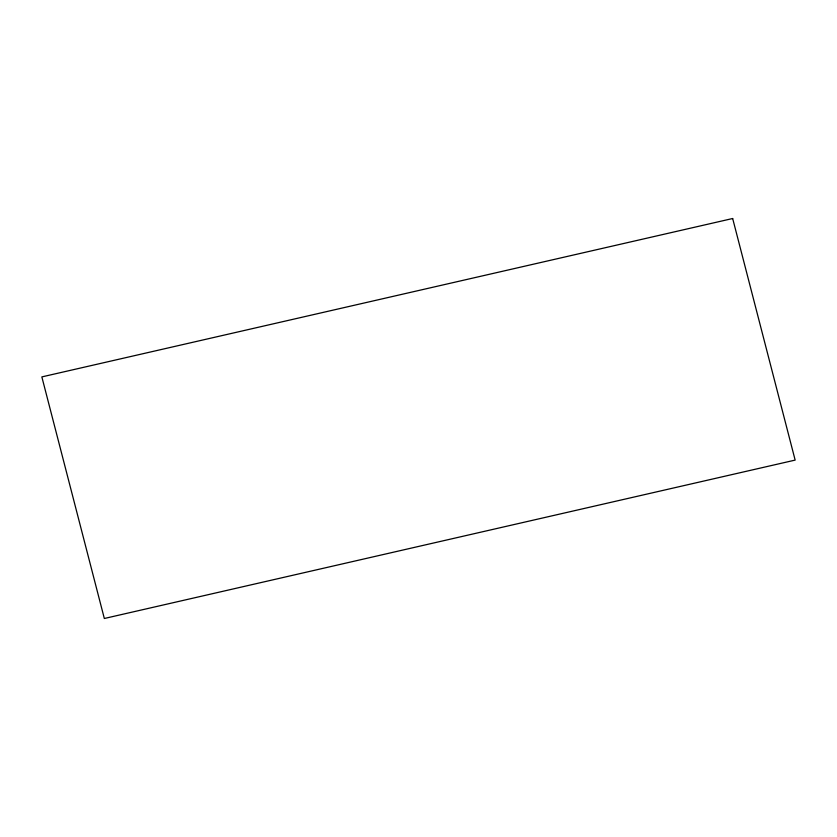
<?xml version="1.0" encoding="UTF-8"?>
<svg xmlns="http://www.w3.org/2000/svg" width="837" height="837" viewBox="0 0 837 837"><rect width="100%" height="100%" fill="white"/><g stroke="black" fill="none" stroke-linecap="round" stroke-linejoin="round"><path stroke-width="1.26" d="M732.668 218.509L41.85 376.901L104.332 618.491L795.15 460.099L732.668 218.509"/></g></svg>
